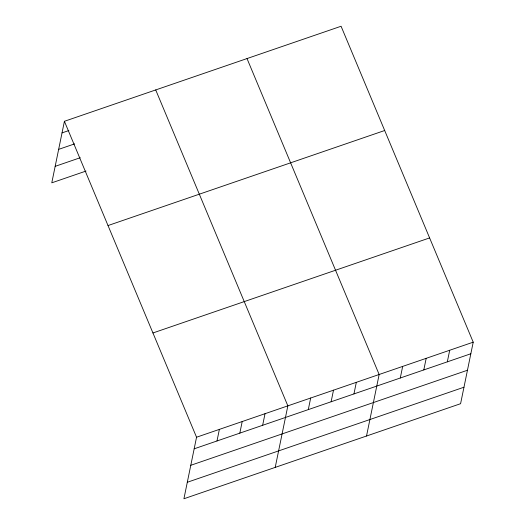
<?xml version="1.0" encoding="UTF-8"?>
<svg xmlns="http://www.w3.org/2000/svg" width="525" height="525" viewBox="0 0 525 525"><rect width="100%" height="100%" fill="white"/><g stroke="black" fill="none" stroke-linecap="round" stroke-linejoin="round"><path stroke-width="0.79" d="M64.411 121.301L196.547 437.227L183.921 498.75L460.589 403.699L473.215 342.175L341.079 26.25L64.411 121.301L51.785 182.825L86.021 171.058M216.996 440.974L219.371 429.384M239.82 433.132L242.202 421.542M262.644 425.289L265.027 413.7M275.218 467.381L287.851 405.858L155.715 89.932M308.293 409.605L310.675 398.016M331.118 401.769L333.5 390.173M353.948 393.927L356.324 382.338M366.522 436.019L379.148 374.496L247.012 58.564M400.286 378.007L402.668 366.417M423.806 369.922L426.182 358.332M447.32 361.843L449.702 350.254M62.035 132.891L68.88 130.535M58.649 149.369L74.629 143.876M55.164 166.346L80.272 157.717M108.019 225.553L384.687 130.508M152.946 332.968L429.614 237.923M196.547 437.227L473.215 342.175M194.171 448.816L470.84 353.765M190.785 465.294L467.453 370.243M187.3 482.272L463.969 387.22"/></g></svg>
